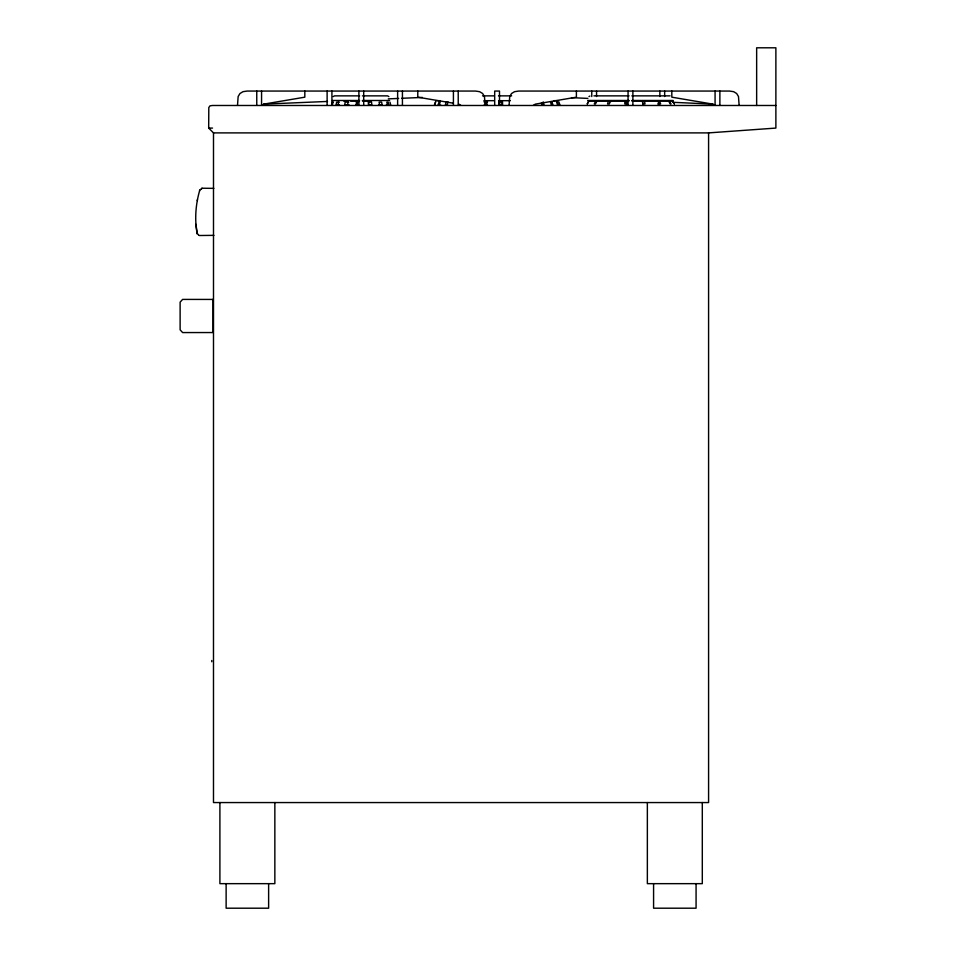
<?xml version="1.0" encoding="UTF-8"?>
<svg xmlns="http://www.w3.org/2000/svg" width="956" height="956" viewBox="0 0 956 956"><rect width="100%" height="100%" fill="white"/><g stroke="black" fill="none" stroke-linecap="round" stroke-linejoin="round"><path stroke-width="1.43" d="M486.807 105.22L487.01 101.862M347.614 105.124L347.996 102.125M199.852 189.886C195.645 204.142 194.438 219.45 197.247 234.053L195.932 224.313M197.271 200.605L197.462 199.589M337.982 105.124L338.579 102.125M447.085 105.22L448.005 101.862L446.201 101.862L445.293 105.22L447.814 105.22M201.059 189.419L202.075 188.236L213.857 188.356M199.553 190.901L199.78 190.148M610.095 101.515L609.378 103.905L607.562 103.905L608.279 101.515L611.075 101.515M439.163 105.22L440.202 101.862L439.079 101.862L438.027 105.22L440.931 105.22M333.214 96.604L334.504 95.863L359.635 95.863M261.777 105.339L263.748 104.132L304.821 97.177L304.821 91.059M533.364 105.339L535.336 104.132L576.396 97.177L576.396 91.059M588.968 96.604L589.9 96.042M201.286 188.607L202.075 188.236M775.878 105.483L212.531 105.483L210.009 105.829L208.802 107.538L208.683 128.08L213.499 132.896L708.587 132.896L775.878 128.08L775.878 47.8L756.65 47.8L756.65 105.483M263.748 104.132L327.502 101.444M388.279 98.862L398.652 98.432M401.616 98.301L422.373 97.428M199.314 235.511L213.941 235.355M362.432 95.863L387.55 95.863L388.853 96.604M482.541 95.863L494.288 95.863M498.482 95.863L511.639 95.863M593.903 95.863L629.096 95.863M631.856 95.863L670.048 95.863M332.449 100.488L359.54 100.488M362.348 100.488L389.618 100.488M587.809 100.488L629 100.488M631.94 100.488L673.132 100.488M435.673 100.679L440.358 100.679M483.867 100.679L494.156 100.679M498.554 100.679L510.313 100.679M553.823 100.679L558.495 100.679M343.754 101.049L347.865 101.049M350.613 101.049L359.54 101.049M362.527 101.049L371.454 101.049M588.227 101.049L629 101.049M631.94 101.049L672.725 101.049M641.691 101.515L644.571 101.515L645.013 103.905L642.623 103.905M484.011 101.862L487.56 101.862M339.237 102.125L336.643 102.125L336.034 105.124L338.83 105.124M348.725 102.125L345.128 102.125L344.746 105.124L348.641 105.124M358.56 102.125L356.361 102.125L356.277 105.124L358.476 105.124M657.68 103.905L660.632 103.905L659.676 101.515L658.11 101.515L659.066 103.905M336.99 105.029L339.535 105.029M344.961 105.029L349.119 105.029M355.763 105.029L358.404 105.029M368.932 105.029L371.561 105.029M378.492 105.029L381.253 105.029M379.365 105.124L382.137 105.124L381.635 102.125L379.066 102.125L379.675 105.124M386.128 105.124L388.841 105.124L388.16 102.125L386.81 102.125L387.491 105.124M483.796 105.22L487.56 105.22M541.263 105.22L544 105.22L543.175 101.862M212.531 128.08L208.802 128.08M571.485 97.655L587.856 98.408M672.701 102.292L712.889 104.132L714.861 105.339M712.889 104.132L671.817 97.177L671.817 91.059M452.977 103.14L417.784 97.177L417.784 91.059M458.844 104.132L460.816 105.339M670.18 103.905L668.877 101.515L669.726 101.515L671.04 103.905M558.878 101.862L560.001 105.22M389.988 102.125L390.729 105.124M541.359 102.973L541.897 105.22M642.575 101.515L643.018 103.905M198.382 234.292L198.501 235.104M368.634 105.124L368.407 102.125L371.549 102.125L371.788 105.124L368.586 105.124L368.586 102.125M499.438 101.862L499.51 105.22M739.108 105.005L738.486 96.52L736.658 93.509L733.646 91.68L729.5 91.059L518.714 91.059L514.567 91.68L511.556 93.509L509.727 96.52L509.106 105.005M719.88 91.059L719.88 105.339M715.076 91.059L715.076 105.339M708.587 132.896L708.587 802.562L213.487 802.562L213.499 132.896M702.302 802.562L702.302 883.655L647.355 883.655L647.355 802.562M696.076 883.655L696.076 908.2L653.581 908.2L653.581 883.655M664.659 91.059L664.659 96.52M659.855 91.059L659.855 96.52M632.884 91.059L632.884 105.339M628.068 91.059L628.068 105.339M626.419 101.515L626.419 103.905M596.556 91.059L596.556 96.52M591.752 91.059L591.752 96.52M501.984 101.862L501.984 105.22M499.498 105.339L499.498 91.059L494.682 91.059L494.682 105.339M485.552 101.862L485.552 105.22M485.074 105.005L484.453 96.52L482.625 93.509L479.613 91.68L475.455 91.059L247.138 91.059L242.991 91.68L239.98 93.509L238.152 96.52L237.53 105.005M458.223 91.059L458.223 105.339M453.419 91.059L453.419 105.339M402.428 91.059L402.428 105.339M397.624 91.059L397.624 105.339M363.698 91.059L363.698 105.339M358.894 91.059L358.894 105.339M357.365 102.125L357.365 105.124M331.923 91.059L331.923 105.005M327.119 91.059L327.119 105.196M274.85 802.562L274.85 883.655L219.904 883.655L219.904 802.562M268.624 883.655L268.624 908.2L226.13 908.2L226.13 883.655M261.562 91.059L261.562 105.339M256.758 91.059L256.758 105.339M211.766 660.477L211.766 661.755M212.985 299.431L212.985 332.545L182.608 332.569L180.122 329.82L180.122 302.156L182.608 299.407L212.985 299.431M624.949 101.515L624.794 103.905L626.885 103.905L627.04 101.515L624.949 101.515M333.058 102.125L332.33 105.124L331.636 105.124L332.365 102.125L333.058 102.125M435.601 101.862L434.478 105.22L435.601 101.862M595.445 101.515L594.285 103.905L595.516 103.905L596.675 101.515L595.445 101.515M588.657 101.515L587.259 103.905L588.657 101.515M502.498 101.862L498.924 101.862L498.924 105.22L502.569 105.22L502.498 101.862M551.971 101.862L550.501 101.862L551.481 105.22L552.962 105.22L551.971 101.862M557.312 101.862L556.559 101.862L557.647 105.22L558.412 105.22L557.312 101.862M674.422 103.905L672.988 101.515L674.422 103.905"/></g></svg>
